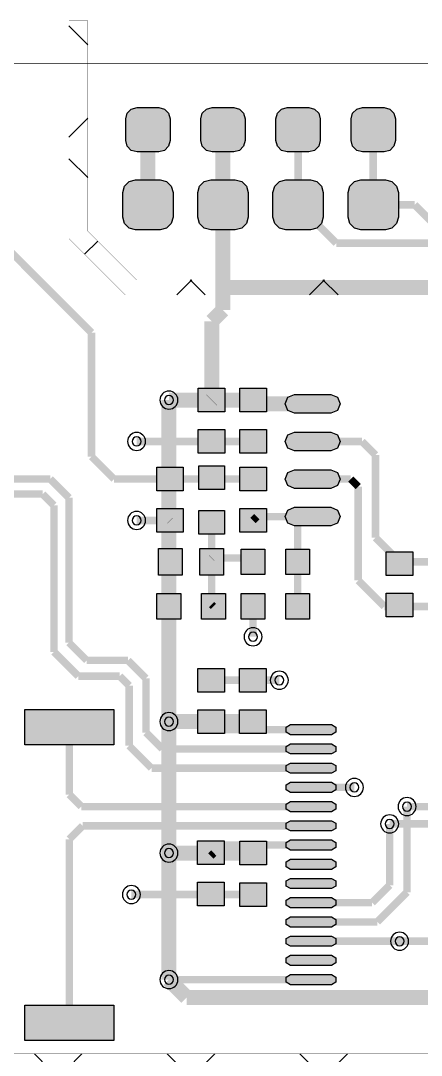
# Model space of a CAD drawing. Header units: millimetres. Extents: x -2 to 166, y 0 to 101.
# Drawn here: x 18.94 to 32.49, y 65.86 to 100.84 of the extents above; entities that cross this region are included whole.
import ezdxf

# ---------------------------------------------------------------- set-up
doc = ezdxf.new("R2010")
doc.units = ezdxf.units.MM
doc.header["$MEASUREMENT"] = 0
for name, color, linetype, true_color in [('Board-Outline-Layer', 7, 'Continuous', 0xff00ff), ('Bottom-Layer', 7, 'Continuous', 0x0000ff), ('Hole-Layer', 7, 'Continuous', 0x222222), ('Multi-Layer', 7, 'Continuous', 0xc0c0c0), ('Top-Layer', 7, 'Continuous', 0xff0000)]:
    doc.layers.add(name, color=color, linetype=linetype, true_color=true_color)

msp = doc.modelspace()

# ---------------------------------------------------------------- hatches: boundary and pattern name
at = {"layer": 'Bottom-Layer'}
for points in [[(22.491, 96.788), (22.491, 97.523), (22.542, 97.714), (22.682, 97.854), (22.874, 97.905), (23.609, 97.905), (23.8, 97.854), (23.94, 97.714), (23.991, 97.523), (23.991, 96.788), (23.94, 96.596), (23.8, 96.456), (23.609, 96.405), (22.874, 96.405), (22.682, 96.456), (22.542, 96.596)], [(25.031, 96.788), (25.031, 97.523), (25.082, 97.714), (25.222, 97.854), (25.414, 97.905), (26.149, 97.905), (26.34, 97.854), (26.48, 97.714), (26.531, 97.523), (26.531, 96.788), (26.48, 96.596), (26.34, 96.456), (26.149, 96.405), (25.414, 96.405), (25.222, 96.456), (25.082, 96.596)], [(27.571, 96.788), (27.571, 97.523), (27.622, 97.714), (27.762, 97.854), (27.954, 97.905), (28.689, 97.905), (28.88, 97.854), (29.02, 97.714), (29.071, 97.523), (29.071, 96.788), (29.02, 96.596), (28.88, 96.456), (28.689, 96.405), (27.954, 96.405), (27.762, 96.456), (27.622, 96.596)], [(30.111, 96.788), (30.111, 97.523), (30.162, 97.714), (30.302, 97.854), (30.494, 97.905), (31.229, 97.905), (31.42, 97.854), (31.56, 97.714), (31.611, 97.523), (31.611, 96.788), (31.56, 96.596), (31.42, 96.456), (31.229, 96.405), (30.494, 96.405), (30.302, 96.456), (30.162, 96.596)], [(22.391, 94.199), (22.391, 95.032), (22.449, 95.248), (22.608, 95.407), (22.825, 95.465), (23.658, 95.465), (23.874, 95.407), (24.033, 95.248), (24.091, 95.032), (24.091, 94.199), (24.033, 93.982), (23.874, 93.823), (23.658, 93.765), (22.825, 93.765), (22.608, 93.823), (22.449, 93.982)], [(24.931, 94.199), (24.931, 95.032), (24.989, 95.248), (25.148, 95.407), (25.365, 95.465), (26.198, 95.465), (26.414, 95.407), (26.573, 95.248), (26.631, 95.032), (26.631, 94.199), (26.573, 93.982), (26.414, 93.823), (26.198, 93.765), (25.365, 93.765), (25.148, 93.823), (24.989, 93.982)], [(27.471, 94.199), (27.471, 95.032), (27.529, 95.248), (27.688, 95.407), (27.905, 95.465), (28.738, 95.465), (28.954, 95.407), (29.113, 95.248), (29.171, 95.032), (29.171, 94.199), (29.113, 93.982), (28.954, 93.823), (28.738, 93.765), (27.905, 93.765), (27.688, 93.823), (27.529, 93.982)], [(30.011, 94.199), (30.011, 95.032), (30.069, 95.248), (30.228, 95.407), (30.445, 95.465), (31.278, 95.465), (31.494, 95.407), (31.653, 95.248), (31.711, 95.032), (31.711, 94.199), (31.653, 93.982), (31.494, 93.823), (31.278, 93.765), (30.445, 93.765), (30.228, 93.823), (30.069, 93.982)], [(24.947, 88.414), (25.847, 88.414), (25.847, 87.614), (24.947, 87.614)], [(27.25, 87.614), (26.35, 87.614), (26.35, 88.414), (27.25, 88.414)], [(28.196, 87.569), (27.974, 87.661), (27.881, 87.884), (27.974, 88.107), (28.196, 88.199), (29.431, 88.199), (29.654, 88.107), (29.746, 87.884), (29.654, 87.661), (29.431, 87.569)], [(24.947, 87.014), (25.847, 87.014), (25.847, 86.214), (24.947, 86.214)], [(27.25, 86.214), (26.35, 86.214), (26.35, 87.014), (27.25, 87.014)], [(28.196, 86.299), (27.974, 86.391), (27.881, 86.614), (27.974, 86.837), (28.196, 86.929), (29.431, 86.929), (29.654, 86.837), (29.746, 86.614), (29.654, 86.391), (29.431, 86.299)], [(24.439, 84.944), (23.539, 84.944), (23.539, 85.744), (24.439, 85.744)], [(24.965, 85.793), (25.829, 85.793), (25.829, 84.987), (24.965, 84.987)], [(27.247, 84.944), (26.347, 84.944), (26.347, 85.744), (27.247, 85.744)], [(28.196, 85.029), (27.974, 85.121), (27.881, 85.344), (27.974, 85.567), (28.196, 85.659), (29.431, 85.659), (29.654, 85.567), (29.746, 85.344), (29.654, 85.121), (29.431, 85.029)], [(24.439, 83.544), (23.539, 83.544), (23.539, 84.344), (24.439, 84.344)], [(27.247, 83.544), (26.347, 83.544), (26.347, 84.344), (27.247, 84.344)], [(28.196, 83.759), (27.974, 83.851), (27.881, 84.074), (27.974, 84.297), (28.196, 84.389), (29.431, 84.389), (29.654, 84.297), (29.746, 84.074), (29.654, 83.851), (29.431, 83.759)], [(24.965, 84.286), (25.829, 84.286), (25.829, 83.48), (24.965, 83.48)], [(24.397, 82.991), (24.397, 82.091), (23.597, 82.091), (23.597, 82.991)], [(25.797, 82.991), (25.797, 82.091), (24.997, 82.091), (24.997, 82.991)], [(27.2, 82.976), (27.2, 82.112), (26.394, 82.112), (26.394, 82.976)], [(28.707, 82.976), (28.707, 82.112), (27.901, 82.112), (27.901, 82.976)], [(31.3, 82.883), (32.2, 82.883), (32.2, 82.083), (31.3, 82.083)], [(24.355, 81.469), (24.355, 80.605), (23.548, 80.605), (23.548, 81.469)], [(25.861, 81.469), (25.861, 80.605), (25.055, 80.605), (25.055, 81.469)], [(27.2, 81.469), (27.2, 80.605), (26.394, 80.605), (26.394, 81.469)], [(28.707, 81.469), (28.707, 80.605), (27.901, 80.605), (27.901, 81.469)], [(31.3, 81.483), (32.2, 81.483), (32.2, 80.683), (31.3, 80.683)], [(24.927, 78.942), (25.827, 78.942), (25.827, 78.142), (24.927, 78.142)], [(27.242, 78.142), (26.342, 78.142), (26.342, 78.942), (27.242, 78.942)], [(19.086, 76.356), (19.086, 77.556), (22.086, 77.556), (22.086, 76.356)], [(24.927, 77.542), (25.827, 77.542), (25.827, 76.742), (24.927, 76.742)], [(27.242, 76.742), (26.342, 76.742), (26.342, 77.542), (27.242, 77.542)], [(29.452, 77.041), (29.6, 76.955), (29.6, 76.783), (29.452, 76.698), (28.063, 76.698), (27.915, 76.783), (27.915, 76.955), (28.063, 77.041)], [(29.452, 76.391), (29.6, 76.305), (29.6, 76.133), (29.452, 76.048), (28.063, 76.048), (27.915, 76.133), (27.915, 76.305), (28.063, 76.391)], [(29.452, 75.741), (29.6, 75.655), (29.6, 75.483), (29.452, 75.398), (28.063, 75.398), (27.915, 75.483), (27.915, 75.655), (28.063, 75.741)], [(29.452, 75.091), (29.6, 75.005), (29.6, 74.833), (29.452, 74.748), (28.063, 74.748), (27.915, 74.833), (27.915, 75.005), (28.063, 75.091)], [(29.452, 74.441), (29.6, 74.355), (29.6, 74.183), (29.452, 74.098), (28.063, 74.098), (27.915, 74.183), (27.915, 74.355), (28.063, 74.441)], [(29.452, 73.791), (29.6, 73.705), (29.6, 73.534), (29.452, 73.448), (28.063, 73.448), (27.915, 73.534), (27.915, 73.705), (28.063, 73.791)], [(25.822, 72.312), (24.922, 72.312), (24.922, 73.112), (25.822, 73.112)], [(29.452, 73.141), (29.6, 73.055), (29.6, 72.884), (29.452, 72.798), (28.063, 72.798), (27.915, 72.884), (27.915, 73.055), (28.063, 73.141)], [(26.347, 73.096), (27.247, 73.096), (27.247, 72.296), (26.347, 72.296)], [(29.452, 72.491), (29.6, 72.405), (29.6, 72.234), (29.452, 72.148), (28.063, 72.148), (27.915, 72.234), (27.915, 72.405), (28.063, 72.491)], [(25.822, 70.912), (24.922, 70.912), (24.922, 71.712), (25.822, 71.712)], [(29.452, 71.841), (29.6, 71.755), (29.6, 71.583), (29.452, 71.498), (28.063, 71.498), (27.915, 71.583), (27.915, 71.755), (28.063, 71.841)], [(26.347, 71.696), (27.247, 71.696), (27.247, 70.896), (26.347, 70.896)], [(29.452, 71.191), (29.6, 71.105), (29.6, 70.933), (29.452, 70.848), (28.063, 70.848), (27.915, 70.933), (27.915, 71.105), (28.063, 71.191)], [(29.452, 70.541), (29.6, 70.455), (29.6, 70.283), (29.452, 70.198), (28.063, 70.198), (27.915, 70.283), (27.915, 70.455), (28.063, 70.541)], [(29.452, 69.891), (29.6, 69.805), (29.6, 69.633), (29.452, 69.548), (28.063, 69.548), (27.915, 69.633), (27.915, 69.805), (28.063, 69.891)], [(29.452, 69.241), (29.6, 69.155), (29.6, 68.983), (29.452, 68.898), (28.063, 68.898), (27.915, 68.983), (27.915, 69.155), (28.063, 69.241)], [(29.452, 68.591), (29.6, 68.505), (29.6, 68.333), (29.452, 68.248), (28.063, 68.248), (27.915, 68.333), (27.915, 68.505), (28.063, 68.591)], [(19.086, 66.356), (19.086, 67.556), (22.086, 67.556), (22.086, 66.356)]]:
    msp.add_hatch(color=256, dxfattribs=at).paths.add_polyline_path(points)
at = {"layer": 'Hole-Layer'}
for points in [[(22.741, 97.155, 1), (23.741, 97.155, 1)], [(22.741, 97.155, 1), (23.741, 97.155, 1)], [(25.281, 97.155, 1), (26.281, 97.155, 1)], [(25.281, 97.155, 1), (26.281, 97.155, 1)], [(27.821, 97.155, 1), (28.821, 97.155, 1)], [(27.821, 97.155, 1), (28.821, 97.155, 1)], [(30.361, 97.155, 1), (31.361, 97.155, 1)], [(30.361, 97.155, 1), (31.361, 97.155, 1)], [(22.691, 94.615, 1), (23.791, 94.615, 1)], [(22.691, 94.615, 1), (23.791, 94.615, 1)], [(25.231, 94.615, 1), (26.331, 94.615, 1)], [(25.231, 94.615, 1), (26.331, 94.615, 1)], [(27.771, 94.615, 1), (28.871, 94.615, 1)], [(27.771, 94.615, 1), (28.871, 94.615, 1)], [(30.311, 94.615, 1), (31.411, 94.615, 1)], [(30.311, 94.615, 1), (31.411, 94.615, 1)]]:
    msp.add_hatch(color=256, dxfattribs=at).paths.add_polyline_path(points)
at = {"layer": 'Multi-Layer'}
h = msp.add_hatch(dxfattribs=at)
h.set_pattern_fill('ANSI37', color=256, style=0)
h.set_pattern_definition([(45, (0, 0), (-2.24506, 2.24506), []), (135, (0, 0), (-2.24506, -2.24506), [])])
h.paths.add_polyline_path([(45.466, 65.913), (45.466, 91.567), (22.479, 91.567), (20.574, 93.472), (20.574, 100.838), (21.209, 100.838), (21.209, 93.726), (22.86, 92.075), (46.044, 92.075), (46.044, 65.409), (-1.778, 65.409), (-1.778, 65.913)])
for points in [[(22.491, 96.788), (22.491, 97.523), (22.542, 97.714), (22.682, 97.854), (22.874, 97.905), (23.609, 97.905), (23.8, 97.854), (23.94, 97.714), (23.991, 97.523), (23.991, 96.788), (23.94, 96.596), (23.8, 96.456), (23.609, 96.405), (22.874, 96.405), (22.682, 96.456), (22.542, 96.596)], [(22.491, 96.788), (22.491, 97.523), (22.542, 97.714), (22.682, 97.854), (22.874, 97.905), (23.609, 97.905), (23.8, 97.854), (23.94, 97.714), (23.991, 97.523), (23.991, 96.788), (23.94, 96.596), (23.8, 96.456), (23.609, 96.405), (22.874, 96.405), (22.682, 96.456), (22.542, 96.596)], [(22.491, 96.788), (22.491, 97.523), (22.542, 97.714), (22.682, 97.854), (22.874, 97.905), (23.609, 97.905), (23.8, 97.854), (23.94, 97.714), (23.991, 97.523), (23.991, 96.788), (23.94, 96.596), (23.8, 96.456), (23.609, 96.405), (22.874, 96.405), (22.682, 96.456), (22.542, 96.596)], [(25.031, 96.788), (25.031, 97.523), (25.082, 97.714), (25.222, 97.854), (25.414, 97.905), (26.149, 97.905), (26.34, 97.854), (26.48, 97.714), (26.531, 97.523), (26.531, 96.788), (26.48, 96.596), (26.34, 96.456), (26.149, 96.405), (25.414, 96.405), (25.222, 96.456), (25.082, 96.596)], [(25.031, 96.788), (25.031, 97.523), (25.082, 97.714), (25.222, 97.854), (25.414, 97.905), (26.149, 97.905), (26.34, 97.854), (26.48, 97.714), (26.531, 97.523), (26.531, 96.788), (26.48, 96.596), (26.34, 96.456), (26.149, 96.405), (25.414, 96.405), (25.222, 96.456), (25.082, 96.596)], [(25.031, 96.788), (25.031, 97.523), (25.082, 97.714), (25.222, 97.854), (25.414, 97.905), (26.149, 97.905), (26.34, 97.854), (26.48, 97.714), (26.531, 97.523), (26.531, 96.788), (26.48, 96.596), (26.34, 96.456), (26.149, 96.405), (25.414, 96.405), (25.222, 96.456), (25.082, 96.596)], [(27.571, 96.788), (27.571, 97.523), (27.622, 97.714), (27.762, 97.854), (27.954, 97.905), (28.689, 97.905), (28.88, 97.854), (29.02, 97.714), (29.071, 97.523), (29.071, 96.788), (29.02, 96.596), (28.88, 96.456), (28.689, 96.405), (27.954, 96.405), (27.762, 96.456), (27.622, 96.596)], [(27.571, 96.788), (27.571, 97.523), (27.622, 97.714), (27.762, 97.854), (27.954, 97.905), (28.689, 97.905), (28.88, 97.854), (29.02, 97.714), (29.071, 97.523), (29.071, 96.788), (29.02, 96.596), (28.88, 96.456), (28.689, 96.405), (27.954, 96.405), (27.762, 96.456), (27.622, 96.596)], [(27.571, 96.788), (27.571, 97.523), (27.622, 97.714), (27.762, 97.854), (27.954, 97.905), (28.689, 97.905), (28.88, 97.854), (29.02, 97.714), (29.071, 97.523), (29.071, 96.788), (29.02, 96.596), (28.88, 96.456), (28.689, 96.405), (27.954, 96.405), (27.762, 96.456), (27.622, 96.596)], [(30.111, 96.788), (30.111, 97.523), (30.162, 97.714), (30.302, 97.854), (30.494, 97.905), (31.229, 97.905), (31.42, 97.854), (31.56, 97.714), (31.611, 97.523), (31.611, 96.788), (31.56, 96.596), (31.42, 96.456), (31.229, 96.405), (30.494, 96.405), (30.302, 96.456), (30.162, 96.596)], [(30.111, 96.788), (30.111, 97.523), (30.162, 97.714), (30.302, 97.854), (30.494, 97.905), (31.229, 97.905), (31.42, 97.854), (31.56, 97.714), (31.611, 97.523), (31.611, 96.788), (31.56, 96.596), (31.42, 96.456), (31.229, 96.405), (30.494, 96.405), (30.302, 96.456), (30.162, 96.596)], [(30.111, 96.788), (30.111, 97.523), (30.162, 97.714), (30.302, 97.854), (30.494, 97.905), (31.229, 97.905), (31.42, 97.854), (31.56, 97.714), (31.611, 97.523), (31.611, 96.788), (31.56, 96.596), (31.42, 96.456), (31.229, 96.405), (30.494, 96.405), (30.302, 96.456), (30.162, 96.596)], [(22.391, 94.199), (22.391, 95.032), (22.449, 95.248), (22.608, 95.407), (22.825, 95.465), (23.658, 95.465), (23.874, 95.407), (24.033, 95.248), (24.091, 95.032), (24.091, 94.199), (24.033, 93.982), (23.874, 93.823), (23.658, 93.765), (22.825, 93.765), (22.608, 93.823), (22.449, 93.982)], [(22.391, 94.199), (22.391, 95.032), (22.449, 95.248), (22.608, 95.407), (22.825, 95.465), (23.658, 95.465), (23.874, 95.407), (24.033, 95.248), (24.091, 95.032), (24.091, 94.199), (24.033, 93.982), (23.874, 93.823), (23.658, 93.765), (22.825, 93.765), (22.608, 93.823), (22.449, 93.982)], [(22.391, 94.199), (22.391, 95.032), (22.449, 95.248), (22.608, 95.407), (22.825, 95.465), (23.658, 95.465), (23.874, 95.407), (24.033, 95.248), (24.091, 95.032), (24.091, 94.199), (24.033, 93.982), (23.874, 93.823), (23.658, 93.765), (22.825, 93.765), (22.608, 93.823), (22.449, 93.982)], [(24.931, 94.199), (24.931, 95.032), (24.989, 95.248), (25.148, 95.407), (25.365, 95.465), (26.198, 95.465), (26.414, 95.407), (26.573, 95.248), (26.631, 95.032), (26.631, 94.199), (26.573, 93.982), (26.414, 93.823), (26.198, 93.765), (25.365, 93.765), (25.148, 93.823), (24.989, 93.982)], [(24.931, 94.199), (24.931, 95.032), (24.989, 95.248), (25.148, 95.407), (25.365, 95.465), (26.198, 95.465), (26.414, 95.407), (26.573, 95.248), (26.631, 95.032), (26.631, 94.199), (26.573, 93.982), (26.414, 93.823), (26.198, 93.765), (25.365, 93.765), (25.148, 93.823), (24.989, 93.982)], [(24.931, 94.199), (24.931, 95.032), (24.989, 95.248), (25.148, 95.407), (25.365, 95.465), (26.198, 95.465), (26.414, 95.407), (26.573, 95.248), (26.631, 95.032), (26.631, 94.199), (26.573, 93.982), (26.414, 93.823), (26.198, 93.765), (25.365, 93.765), (25.148, 93.823), (24.989, 93.982)], [(27.471, 94.199), (27.471, 95.032), (27.529, 95.248), (27.688, 95.407), (27.905, 95.465), (28.738, 95.465), (28.954, 95.407), (29.113, 95.248), (29.171, 95.032), (29.171, 94.199), (29.113, 93.982), (28.954, 93.823), (28.738, 93.765), (27.905, 93.765), (27.688, 93.823), (27.529, 93.982)], [(27.471, 94.199), (27.471, 95.032), (27.529, 95.248), (27.688, 95.407), (27.905, 95.465), (28.738, 95.465), (28.954, 95.407), (29.113, 95.248), (29.171, 95.032), (29.171, 94.199), (29.113, 93.982), (28.954, 93.823), (28.738, 93.765), (27.905, 93.765), (27.688, 93.823), (27.529, 93.982)], [(27.471, 94.199), (27.471, 95.032), (27.529, 95.248), (27.688, 95.407), (27.905, 95.465), (28.738, 95.465), (28.954, 95.407), (29.113, 95.248), (29.171, 95.032), (29.171, 94.199), (29.113, 93.982), (28.954, 93.823), (28.738, 93.765), (27.905, 93.765), (27.688, 93.823), (27.529, 93.982)], [(30.011, 94.199), (30.011, 95.032), (30.069, 95.248), (30.228, 95.407), (30.445, 95.465), (31.278, 95.465), (31.494, 95.407), (31.653, 95.248), (31.711, 95.032), (31.711, 94.199), (31.653, 93.982), (31.494, 93.823), (31.278, 93.765), (30.445, 93.765), (30.228, 93.823), (30.069, 93.982)], [(30.011, 94.199), (30.011, 95.032), (30.069, 95.248), (30.228, 95.407), (30.445, 95.465), (31.278, 95.465), (31.494, 95.407), (31.653, 95.248), (31.711, 95.032), (31.711, 94.199), (31.653, 93.982), (31.494, 93.823), (31.278, 93.765), (30.445, 93.765), (30.228, 93.823), (30.069, 93.982)], [(30.011, 94.199), (30.011, 95.032), (30.069, 95.248), (30.228, 95.407), (30.445, 95.465), (31.278, 95.465), (31.494, 95.407), (31.653, 95.248), (31.711, 95.032), (31.711, 94.199), (31.653, 93.982), (31.494, 93.823), (31.278, 93.765), (30.445, 93.765), (30.228, 93.823), (30.069, 93.982)]]:
    msp.add_hatch(color=256, dxfattribs=at).paths.add_polyline_path(points)
at = {"layer": 'Top-Layer'}
for points in [[(22.491, 96.788), (22.491, 97.523), (22.542, 97.714), (22.682, 97.854), (22.874, 97.905), (23.609, 97.905), (23.8, 97.854), (23.94, 97.714), (23.991, 97.523), (23.991, 96.788), (23.94, 96.596), (23.8, 96.456), (23.609, 96.405), (22.874, 96.405), (22.682, 96.456), (22.542, 96.596)], [(25.031, 96.788), (25.031, 97.523), (25.082, 97.714), (25.222, 97.854), (25.414, 97.905), (26.149, 97.905), (26.34, 97.854), (26.48, 97.714), (26.531, 97.523), (26.531, 96.788), (26.48, 96.596), (26.34, 96.456), (26.149, 96.405), (25.414, 96.405), (25.222, 96.456), (25.082, 96.596)], [(27.571, 96.788), (27.571, 97.523), (27.622, 97.714), (27.762, 97.854), (27.954, 97.905), (28.689, 97.905), (28.88, 97.854), (29.02, 97.714), (29.071, 97.523), (29.071, 96.788), (29.02, 96.596), (28.88, 96.456), (28.689, 96.405), (27.954, 96.405), (27.762, 96.456), (27.622, 96.596)], [(30.111, 96.788), (30.111, 97.523), (30.162, 97.714), (30.302, 97.854), (30.494, 97.905), (31.229, 97.905), (31.42, 97.854), (31.56, 97.714), (31.611, 97.523), (31.611, 96.788), (31.56, 96.596), (31.42, 96.456), (31.229, 96.405), (30.494, 96.405), (30.302, 96.456), (30.162, 96.596)], [(22.391, 94.199), (22.391, 95.032), (22.449, 95.248), (22.608, 95.407), (22.825, 95.465), (23.658, 95.465), (23.874, 95.407), (24.033, 95.248), (24.091, 95.032), (24.091, 94.199), (24.033, 93.982), (23.874, 93.823), (23.658, 93.765), (22.825, 93.765), (22.608, 93.823), (22.449, 93.982)], [(24.931, 94.199), (24.931, 95.032), (24.989, 95.248), (25.148, 95.407), (25.365, 95.465), (26.198, 95.465), (26.414, 95.407), (26.573, 95.248), (26.631, 95.032), (26.631, 94.199), (26.573, 93.982), (26.414, 93.823), (26.198, 93.765), (25.365, 93.765), (25.148, 93.823), (24.989, 93.982)], [(27.471, 94.199), (27.471, 95.032), (27.529, 95.248), (27.688, 95.407), (27.905, 95.465), (28.738, 95.465), (28.954, 95.407), (29.113, 95.248), (29.171, 95.032), (29.171, 94.199), (29.113, 93.982), (28.954, 93.823), (28.738, 93.765), (27.905, 93.765), (27.688, 93.823), (27.529, 93.982)], [(30.011, 94.199), (30.011, 95.032), (30.069, 95.248), (30.228, 95.407), (30.445, 95.465), (31.278, 95.465), (31.494, 95.407), (31.653, 95.248), (31.711, 95.032), (31.711, 94.199), (31.653, 93.982), (31.494, 93.823), (31.278, 93.765), (30.445, 93.765), (30.228, 93.823), (30.069, 93.982)]]:
    msp.add_hatch(color=256, dxfattribs=at).paths.add_polyline_path(points)

# ---------------------------------------------------------------- linework, layer by layer
at = {"layer": 'Board-Outline-Layer', "const_width": 0.0254}
msp.add_lwpolyline([(0, 67.081), (3.439, 67.081), (3.439, 89.964), (0, 89.964), (0, 95.4, -0.414), (4, 99.4), (162, 99.4, -0.414), (166, 95.4), (166, 4, -0.414), (162, 0), (4, 0, -0.414), (0, 4)], format="xyb", close=True, dxfattribs=at)
at = {"layer": 'Bottom-Layer'}
for points in [[(22.491, 96.788), (22.491, 97.523), (22.542, 97.714), (22.682, 97.854), (22.874, 97.905), (23.609, 97.905), (23.8, 97.854), (23.94, 97.714), (23.991, 97.523), (23.991, 96.788), (23.94, 96.596), (23.8, 96.456), (23.609, 96.405), (22.874, 96.405), (22.682, 96.456), (22.542, 96.596)], [(25.031, 96.788), (25.031, 97.523), (25.082, 97.714), (25.222, 97.854), (25.414, 97.905), (26.149, 97.905), (26.34, 97.854), (26.48, 97.714), (26.531, 97.523), (26.531, 96.788), (26.48, 96.596), (26.34, 96.456), (26.149, 96.405), (25.414, 96.405), (25.222, 96.456), (25.082, 96.596)], [(27.571, 96.788), (27.571, 97.523), (27.622, 97.714), (27.762, 97.854), (27.954, 97.905), (28.689, 97.905), (28.88, 97.854), (29.02, 97.714), (29.071, 97.523), (29.071, 96.788), (29.02, 96.596), (28.88, 96.456), (28.689, 96.405), (27.954, 96.405), (27.762, 96.456), (27.622, 96.596)], [(30.111, 96.788), (30.111, 97.523), (30.162, 97.714), (30.302, 97.854), (30.494, 97.905), (31.229, 97.905), (31.42, 97.854), (31.56, 97.714), (31.611, 97.523), (31.611, 96.788), (31.56, 96.596), (31.42, 96.456), (31.229, 96.405), (30.494, 96.405), (30.302, 96.456), (30.162, 96.596)], [(22.391, 94.199), (22.391, 95.032), (22.449, 95.248), (22.608, 95.407), (22.825, 95.465), (23.658, 95.465), (23.874, 95.407), (24.033, 95.248), (24.091, 95.032), (24.091, 94.199), (24.033, 93.982), (23.874, 93.823), (23.658, 93.765), (22.825, 93.765), (22.608, 93.823), (22.449, 93.982)], [(24.931, 94.199), (24.931, 95.032), (24.989, 95.248), (25.148, 95.407), (25.365, 95.465), (26.198, 95.465), (26.414, 95.407), (26.573, 95.248), (26.631, 95.032), (26.631, 94.199), (26.573, 93.982), (26.414, 93.823), (26.198, 93.765), (25.365, 93.765), (25.148, 93.823), (24.989, 93.982)], [(27.471, 94.199), (27.471, 95.032), (27.529, 95.248), (27.688, 95.407), (27.905, 95.465), (28.738, 95.465), (28.954, 95.407), (29.113, 95.248), (29.171, 95.032), (29.171, 94.199), (29.113, 93.982), (28.954, 93.823), (28.738, 93.765), (27.905, 93.765), (27.688, 93.823), (27.529, 93.982)], [(30.011, 94.199), (30.011, 95.032), (30.069, 95.248), (30.228, 95.407), (30.445, 95.465), (31.278, 95.465), (31.494, 95.407), (31.653, 95.248), (31.711, 95.032), (31.711, 94.199), (31.653, 93.982), (31.494, 93.823), (31.278, 93.765), (30.445, 93.765), (30.228, 93.823), (30.069, 93.982)], [(24.947, 88.414), (25.847, 88.414), (25.847, 87.614), (24.947, 87.614)], [(27.25, 87.614), (26.35, 87.614), (26.35, 88.414), (27.25, 88.414)], [(28.196, 87.569), (27.974, 87.661), (27.881, 87.884), (27.974, 88.107), (28.196, 88.199), (29.431, 88.199), (29.654, 88.107), (29.746, 87.884), (29.654, 87.661), (29.431, 87.569)], [(24.947, 87.014), (25.847, 87.014), (25.847, 86.214), (24.947, 86.214)], [(27.25, 86.214), (26.35, 86.214), (26.35, 87.014), (27.25, 87.014)], [(28.196, 86.299), (27.974, 86.391), (27.881, 86.614), (27.974, 86.837), (28.196, 86.929), (29.431, 86.929), (29.654, 86.837), (29.746, 86.614), (29.654, 86.391), (29.431, 86.299)], [(24.439, 84.944), (23.539, 84.944), (23.539, 85.744), (24.439, 85.744)], [(24.965, 85.793), (25.829, 85.793), (25.829, 84.987), (24.965, 84.987)], [(27.247, 84.944), (26.347, 84.944), (26.347, 85.744), (27.247, 85.744)], [(28.196, 85.029), (27.974, 85.121), (27.881, 85.344), (27.974, 85.567), (28.196, 85.659), (29.431, 85.659), (29.654, 85.567), (29.746, 85.344), (29.654, 85.121), (29.431, 85.029)], [(24.439, 83.544), (23.539, 83.544), (23.539, 84.344), (24.439, 84.344)], [(27.247, 83.544), (26.347, 83.544), (26.347, 84.344), (27.247, 84.344)], [(28.196, 83.759), (27.974, 83.851), (27.881, 84.074), (27.974, 84.297), (28.196, 84.389), (29.431, 84.389), (29.654, 84.297), (29.746, 84.074), (29.654, 83.851), (29.431, 83.759)], [(24.965, 84.286), (25.829, 84.286), (25.829, 83.48), (24.965, 83.48)], [(24.397, 82.991), (24.397, 82.091), (23.597, 82.091), (23.597, 82.991)], [(25.797, 82.991), (25.797, 82.091), (24.997, 82.091), (24.997, 82.991)], [(27.2, 82.976), (27.2, 82.112), (26.394, 82.112), (26.394, 82.976)], [(28.707, 82.976), (28.707, 82.112), (27.901, 82.112), (27.901, 82.976)], [(31.3, 82.883), (32.2, 82.883), (32.2, 82.083), (31.3, 82.083)], [(24.355, 81.469), (24.355, 80.605), (23.548, 80.605), (23.548, 81.469)], [(25.861, 81.469), (25.861, 80.605), (25.055, 80.605), (25.055, 81.469)], [(27.2, 81.469), (27.2, 80.605), (26.394, 80.605), (26.394, 81.469)], [(28.707, 81.469), (28.707, 80.605), (27.901, 80.605), (27.901, 81.469)], [(31.3, 81.483), (32.2, 81.483), (32.2, 80.683), (31.3, 80.683)], [(24.927, 78.942), (25.827, 78.942), (25.827, 78.142), (24.927, 78.142)], [(27.242, 78.142), (26.342, 78.142), (26.342, 78.942), (27.242, 78.942)], [(19.086, 76.356), (19.086, 77.556), (22.086, 77.556), (22.086, 76.356)], [(24.927, 77.542), (25.827, 77.542), (25.827, 76.742), (24.927, 76.742)], [(27.242, 76.742), (26.342, 76.742), (26.342, 77.542), (27.242, 77.542)], [(29.452, 77.041), (29.6, 76.955), (29.6, 76.783), (29.452, 76.698), (28.063, 76.698), (27.915, 76.783), (27.915, 76.955), (28.063, 77.041)], [(29.452, 76.391), (29.6, 76.305), (29.6, 76.133), (29.452, 76.048), (28.063, 76.048), (27.915, 76.133), (27.915, 76.305), (28.063, 76.391)], [(29.452, 75.741), (29.6, 75.655), (29.6, 75.483), (29.452, 75.398), (28.063, 75.398), (27.915, 75.483), (27.915, 75.655), (28.063, 75.741)], [(29.452, 75.091), (29.6, 75.005), (29.6, 74.833), (29.452, 74.748), (28.063, 74.748), (27.915, 74.833), (27.915, 75.005), (28.063, 75.091)], [(29.452, 74.441), (29.6, 74.355), (29.6, 74.183), (29.452, 74.098), (28.063, 74.098), (27.915, 74.183), (27.915, 74.355), (28.063, 74.441)], [(29.452, 73.791), (29.6, 73.705), (29.6, 73.534), (29.452, 73.448), (28.063, 73.448), (27.915, 73.534), (27.915, 73.705), (28.063, 73.791)], [(25.822, 72.312), (24.922, 72.312), (24.922, 73.112), (25.822, 73.112)], [(29.452, 73.141), (29.6, 73.055), (29.6, 72.884), (29.452, 72.798), (28.063, 72.798), (27.915, 72.884), (27.915, 73.055), (28.063, 73.141)], [(26.347, 73.096), (27.247, 73.096), (27.247, 72.296), (26.347, 72.296)], [(29.452, 72.491), (29.6, 72.405), (29.6, 72.234), (29.452, 72.148), (28.063, 72.148), (27.915, 72.234), (27.915, 72.405), (28.063, 72.491)], [(25.822, 70.912), (24.922, 70.912), (24.922, 71.712), (25.822, 71.712)], [(29.452, 71.841), (29.6, 71.755), (29.6, 71.583), (29.452, 71.498), (28.063, 71.498), (27.915, 71.583), (27.915, 71.755), (28.063, 71.841)], [(26.347, 71.696), (27.247, 71.696), (27.247, 70.896), (26.347, 70.896)], [(29.452, 71.191), (29.6, 71.105), (29.6, 70.933), (29.452, 70.848), (28.063, 70.848), (27.915, 70.933), (27.915, 71.105), (28.063, 71.191)], [(29.452, 70.541), (29.6, 70.455), (29.6, 70.283), (29.452, 70.198), (28.063, 70.198), (27.915, 70.283), (27.915, 70.455), (28.063, 70.541)], [(29.452, 69.891), (29.6, 69.805), (29.6, 69.633), (29.452, 69.548), (28.063, 69.548), (27.915, 69.633), (27.915, 69.805), (28.063, 69.891)], [(29.452, 69.241), (29.6, 69.155), (29.6, 68.983), (29.452, 68.898), (28.063, 68.898), (27.915, 68.983), (27.915, 69.155), (28.063, 69.241)], [(29.452, 68.591), (29.6, 68.505), (29.6, 68.333), (29.452, 68.248), (28.063, 68.248), (27.915, 68.333), (27.915, 68.505), (28.063, 68.591)], [(19.086, 66.356), (19.086, 67.556), (22.086, 67.556), (22.086, 66.356)]]:
    msp.add_lwpolyline(points, close=True, dxfattribs=at)
for points, const_width in [([(23.241, 94.615), (23.241, 97.155)], 0.508), ([(25.781, 97.155), (25.781, 94.615)], 0.508), ([(25.781, 91.821), (25.781, 94.615)], 0.508), ([(21.336, 90.297), (18.415, 93.218)], 0.254), ([(25.781, 91.821), (39.116, 91.821)], 0.508), ([(25.781, 91.821), (25.781, 91.059)], 0.508), ([(25.781, 91.059), (25.4, 90.678)], 0.508), ([(25.4, 90.678), (25.4, 88.017)], 0.508), ([(21.336, 86.106), (21.336, 90.297)], 0.254), ([(25.397, 88.014), (23.951, 88.014)], 0.508), ([(25.4, 88.017), (25.397, 88.014)], 0.508), ([(26.8, 88.014), (25.397, 88.014)], 0.508), ([(28.814, 87.884), (26.8, 87.884)], 0.508), ([(25.397, 86.614), (22.86, 86.614)], 0.254), ([(26.8, 86.614), (25.397, 86.614)], 0.254), ([(30.48, 86.614), (28.814, 86.614)], 0.254), ([(30.937, 86.157), (30.48, 86.614)], 0.254), ([(22.098, 85.344), (21.336, 86.106)], 0.254), ([(30.937, 83.363), (30.937, 86.157)], 0.254), ([(18.669, 85.344), (19.939, 85.344)], 0.254), ([(19.939, 85.344), (20.574, 84.709)], 0.254), ([(23.989, 85.344), (22.098, 85.344)], 0.254), ([(26.797, 85.344), (23.989, 85.344)], 0.254), ([(30.099, 85.344), (28.814, 85.344)], 0.254), ([(30.353, 85.09), (30.099, 85.344)], 0.254), ([(30.353, 81.915), (30.353, 85.09)], 0.254), ([(19.685, 84.836), (18.669, 84.836)], 0.254), ([(20.066, 84.455), (19.685, 84.836)], 0.254), ([(20.574, 84.709), (20.574, 79.813)], 0.254), ([(20.066, 79.502), (20.066, 84.455)], 0.254), ([(23.989, 83.944), (22.86, 83.944)], 0.254), ([(23.989, 83.944), (23.997, 83.936)], 0.254), ([(23.997, 83.936), (23.997, 82.541)], 0.254), ([(25.397, 83.883), (25.397, 82.671)], 0.254), ([(26.927, 84.074), (26.797, 83.944)], 0.254), ([(28.304, 84.074), (26.927, 84.074)], 0.254), ([(28.304, 84.074), (28.814, 84.074)], 0.254), ([(28.304, 84.074), (28.304, 82.544)], 0.254), ([(31.756, 82.544), (30.937, 83.363)], 0.254), ([(25.4, 82.674), (25.397, 82.671)], 0.254), ([(25.397, 82.541), (25.397, 81.098)], 0.254), ([(26.797, 82.674), (25.4, 82.674)], 0.254), ([(28.304, 82.544), (28.304, 81.037)], 0.254), ([(33.153, 82.544), (31.756, 82.544)], 0.254), ([(30.353, 81.915), (31.234, 81.035)], 0.254), ([(23.951, 77.142), (23.951, 81.037)], 0.508), ([(25.397, 81.098), (25.458, 81.037)], 0.254), ([(26.797, 81.037), (26.797, 80.01)], 0.254), ([(31.234, 81.035), (34.468, 81.035)], 0.254), ([(20.574, 79.813), (21.173, 79.214)], 0.254), ([(20.892, 78.677), (20.066, 79.502)], 0.254), ([(21.173, 79.214), (22.569, 79.214)], 0.254), ([(22.569, 79.214), (23.176, 78.607)], 0.254), ([(22.289, 78.677), (20.892, 78.677)], 0.254), ([(22.606, 78.359), (22.289, 78.677)], 0.254), ([(23.176, 78.607), (23.176, 76.773)], 0.254), ([(22.606, 76.327), (22.606, 78.359)], 0.254), ([(25.377, 78.542), (26.792, 78.542)], 0.254), ([(26.792, 78.542), (27.686, 78.542)], 0.254), ([(25.377, 77.142), (23.951, 77.142)], 0.508), ([(25.471, 77.142), (26.792, 77.142)], 0.508), ([(20.586, 74.676), (20.586, 76.956)], 0.254), ([(25.744, 76.869), (25.471, 77.142)], 0.254), ([(28.757, 76.869), (25.744, 76.869)], 0.254), ([(23.176, 76.773), (23.73, 76.219)], 0.254), ([(23.364, 75.569), (22.606, 76.327)], 0.254), ([(23.73, 76.219), (28.757, 76.219)], 0.254), ([(28.757, 75.569), (23.364, 75.569)], 0.254), ([(28.757, 74.919), (30.226, 74.919)], 0.254), ([(20.993, 74.269), (20.586, 74.676)], 0.254), ([(28.757, 74.269), (20.993, 74.269)], 0.254), ([(32.004, 71.374), (32.004, 74.269)], 0.254), ([(31.416, 71.612), (31.416, 73.685)], 0.254), ([(21.041, 73.619), (20.586, 73.164)], 0.254), ([(28.757, 73.619), (21.041, 73.619)], 0.254), ([(20.586, 73.164), (20.586, 66.956)], 0.254), ([(25.471, 72.696), (23.951, 72.696)], 0.508), ([(26.797, 72.696), (25.471, 72.696)], 0.508), ([(25.471, 72.696), (25.372, 72.598)], 0.254), ([(25.744, 72.969), (25.471, 72.696)], 0.254), ([(28.757, 72.969), (25.744, 72.969)], 0.254), ([(30.823, 71.019), (31.416, 71.612)], 0.254), ([(26.797, 71.296), (22.684, 71.296)], 0.254), ([(30.999, 70.369), (32.004, 71.374)], 0.254), ([(28.757, 71.019), (30.823, 71.019)], 0.254), ([(28.757, 70.369), (30.999, 70.369)], 0.254), ([(28.757, 69.719), (31.75, 69.719)], 0.254), ([(28.757, 68.419), (23.951, 68.419)], 0.254)]:
    msp.add_lwpolyline(points, dxfattribs=dict(at, const_width=const_width))
at = {"layer": 'Hole-Layer'}
for points in [[(23.799, 88.014, 1), (24.104, 88.014, 1)], [(22.708, 86.614, 1), (23.013, 86.614, 1)], [(22.708, 83.944, 1), (23.013, 83.944, 1)], [(26.645, 80.01, 1), (26.95, 80.01, 1)], [(27.534, 78.542, 1), (27.839, 78.542, 1)], [(23.799, 77.142, 1), (24.104, 77.142, 1)], [(30.074, 74.919, 1), (30.379, 74.919, 1)], [(31.852, 74.269, 1), (32.157, 74.269, 1)], [(31.264, 73.685, 1), (31.569, 73.685, 1)], [(23.799, 72.696, 1), (24.104, 72.696, 1)], [(22.531, 71.296, 1), (22.836, 71.296, 1)], [(31.598, 69.719, 1), (31.903, 69.719, 1)], [(23.799, 68.419, 1), (24.104, 68.419, 1)]]:
    msp.add_lwpolyline(points, format="xyb", close=True, dxfattribs=at)
at = {"layer": 'Multi-Layer', "const_width": 0.00508}
msp.add_lwpolyline([(45.466, 65.913), (45.466, 91.567), (22.479, 91.567), (20.574, 93.472), (20.574, 100.838), (21.209, 100.838), (21.209, 93.726), (22.86, 92.075), (46.044, 92.075), (46.044, 65.409), (-1.778, 65.409), (-1.778, 65.913)], close=True, dxfattribs=at)
at = {"layer": 'Multi-Layer'}
for points in [[(22.491, 96.788), (22.491, 97.523), (22.542, 97.714), (22.682, 97.854), (22.874, 97.905), (23.609, 97.905), (23.8, 97.854), (23.94, 97.714), (23.991, 97.523), (23.991, 96.788), (23.94, 96.596), (23.8, 96.456), (23.609, 96.405), (22.874, 96.405), (22.682, 96.456), (22.542, 96.596)], [(22.491, 96.788), (22.491, 97.523), (22.542, 97.714), (22.682, 97.854), (22.874, 97.905), (23.609, 97.905), (23.8, 97.854), (23.94, 97.714), (23.991, 97.523), (23.991, 96.788), (23.94, 96.596), (23.8, 96.456), (23.609, 96.405), (22.874, 96.405), (22.682, 96.456), (22.542, 96.596)], [(22.491, 96.788), (22.491, 97.523), (22.542, 97.714), (22.682, 97.854), (22.874, 97.905), (23.609, 97.905), (23.8, 97.854), (23.94, 97.714), (23.991, 97.523), (23.991, 96.788), (23.94, 96.596), (23.8, 96.456), (23.609, 96.405), (22.874, 96.405), (22.682, 96.456), (22.542, 96.596)], [(25.031, 96.788), (25.031, 97.523), (25.082, 97.714), (25.222, 97.854), (25.414, 97.905), (26.149, 97.905), (26.34, 97.854), (26.48, 97.714), (26.531, 97.523), (26.531, 96.788), (26.48, 96.596), (26.34, 96.456), (26.149, 96.405), (25.414, 96.405), (25.222, 96.456), (25.082, 96.596)], [(25.031, 96.788), (25.031, 97.523), (25.082, 97.714), (25.222, 97.854), (25.414, 97.905), (26.149, 97.905), (26.34, 97.854), (26.48, 97.714), (26.531, 97.523), (26.531, 96.788), (26.48, 96.596), (26.34, 96.456), (26.149, 96.405), (25.414, 96.405), (25.222, 96.456), (25.082, 96.596)], [(25.031, 96.788), (25.031, 97.523), (25.082, 97.714), (25.222, 97.854), (25.414, 97.905), (26.149, 97.905), (26.34, 97.854), (26.48, 97.714), (26.531, 97.523), (26.531, 96.788), (26.48, 96.596), (26.34, 96.456), (26.149, 96.405), (25.414, 96.405), (25.222, 96.456), (25.082, 96.596)], [(27.571, 96.788), (27.571, 97.523), (27.622, 97.714), (27.762, 97.854), (27.954, 97.905), (28.689, 97.905), (28.88, 97.854), (29.02, 97.714), (29.071, 97.523), (29.071, 96.788), (29.02, 96.596), (28.88, 96.456), (28.689, 96.405), (27.954, 96.405), (27.762, 96.456), (27.622, 96.596)], [(27.571, 96.788), (27.571, 97.523), (27.622, 97.714), (27.762, 97.854), (27.954, 97.905), (28.689, 97.905), (28.88, 97.854), (29.02, 97.714), (29.071, 97.523), (29.071, 96.788), (29.02, 96.596), (28.88, 96.456), (28.689, 96.405), (27.954, 96.405), (27.762, 96.456), (27.622, 96.596)], [(27.571, 96.788), (27.571, 97.523), (27.622, 97.714), (27.762, 97.854), (27.954, 97.905), (28.689, 97.905), (28.88, 97.854), (29.02, 97.714), (29.071, 97.523), (29.071, 96.788), (29.02, 96.596), (28.88, 96.456), (28.689, 96.405), (27.954, 96.405), (27.762, 96.456), (27.622, 96.596)], [(30.111, 96.788), (30.111, 97.523), (30.162, 97.714), (30.302, 97.854), (30.494, 97.905), (31.229, 97.905), (31.42, 97.854), (31.56, 97.714), (31.611, 97.523), (31.611, 96.788), (31.56, 96.596), (31.42, 96.456), (31.229, 96.405), (30.494, 96.405), (30.302, 96.456), (30.162, 96.596)], [(30.111, 96.788), (30.111, 97.523), (30.162, 97.714), (30.302, 97.854), (30.494, 97.905), (31.229, 97.905), (31.42, 97.854), (31.56, 97.714), (31.611, 97.523), (31.611, 96.788), (31.56, 96.596), (31.42, 96.456), (31.229, 96.405), (30.494, 96.405), (30.302, 96.456), (30.162, 96.596)], [(30.111, 96.788), (30.111, 97.523), (30.162, 97.714), (30.302, 97.854), (30.494, 97.905), (31.229, 97.905), (31.42, 97.854), (31.56, 97.714), (31.611, 97.523), (31.611, 96.788), (31.56, 96.596), (31.42, 96.456), (31.229, 96.405), (30.494, 96.405), (30.302, 96.456), (30.162, 96.596)], [(22.391, 94.199), (22.391, 95.032), (22.449, 95.248), (22.608, 95.407), (22.825, 95.465), (23.658, 95.465), (23.874, 95.407), (24.033, 95.248), (24.091, 95.032), (24.091, 94.199), (24.033, 93.982), (23.874, 93.823), (23.658, 93.765), (22.825, 93.765), (22.608, 93.823), (22.449, 93.982)], [(22.391, 94.199), (22.391, 95.032), (22.449, 95.248), (22.608, 95.407), (22.825, 95.465), (23.658, 95.465), (23.874, 95.407), (24.033, 95.248), (24.091, 95.032), (24.091, 94.199), (24.033, 93.982), (23.874, 93.823), (23.658, 93.765), (22.825, 93.765), (22.608, 93.823), (22.449, 93.982)], [(22.391, 94.199), (22.391, 95.032), (22.449, 95.248), (22.608, 95.407), (22.825, 95.465), (23.658, 95.465), (23.874, 95.407), (24.033, 95.248), (24.091, 95.032), (24.091, 94.199), (24.033, 93.982), (23.874, 93.823), (23.658, 93.765), (22.825, 93.765), (22.608, 93.823), (22.449, 93.982)], [(24.931, 94.199), (24.931, 95.032), (24.989, 95.248), (25.148, 95.407), (25.365, 95.465), (26.198, 95.465), (26.414, 95.407), (26.573, 95.248), (26.631, 95.032), (26.631, 94.199), (26.573, 93.982), (26.414, 93.823), (26.198, 93.765), (25.365, 93.765), (25.148, 93.823), (24.989, 93.982)], [(24.931, 94.199), (24.931, 95.032), (24.989, 95.248), (25.148, 95.407), (25.365, 95.465), (26.198, 95.465), (26.414, 95.407), (26.573, 95.248), (26.631, 95.032), (26.631, 94.199), (26.573, 93.982), (26.414, 93.823), (26.198, 93.765), (25.365, 93.765), (25.148, 93.823), (24.989, 93.982)], [(24.931, 94.199), (24.931, 95.032), (24.989, 95.248), (25.148, 95.407), (25.365, 95.465), (26.198, 95.465), (26.414, 95.407), (26.573, 95.248), (26.631, 95.032), (26.631, 94.199), (26.573, 93.982), (26.414, 93.823), (26.198, 93.765), (25.365, 93.765), (25.148, 93.823), (24.989, 93.982)], [(27.471, 94.199), (27.471, 95.032), (27.529, 95.248), (27.688, 95.407), (27.905, 95.465), (28.738, 95.465), (28.954, 95.407), (29.113, 95.248), (29.171, 95.032), (29.171, 94.199), (29.113, 93.982), (28.954, 93.823), (28.738, 93.765), (27.905, 93.765), (27.688, 93.823), (27.529, 93.982)], [(27.471, 94.199), (27.471, 95.032), (27.529, 95.248), (27.688, 95.407), (27.905, 95.465), (28.738, 95.465), (28.954, 95.407), (29.113, 95.248), (29.171, 95.032), (29.171, 94.199), (29.113, 93.982), (28.954, 93.823), (28.738, 93.765), (27.905, 93.765), (27.688, 93.823), (27.529, 93.982)], [(27.471, 94.199), (27.471, 95.032), (27.529, 95.248), (27.688, 95.407), (27.905, 95.465), (28.738, 95.465), (28.954, 95.407), (29.113, 95.248), (29.171, 95.032), (29.171, 94.199), (29.113, 93.982), (28.954, 93.823), (28.738, 93.765), (27.905, 93.765), (27.688, 93.823), (27.529, 93.982)], [(30.011, 94.199), (30.011, 95.032), (30.069, 95.248), (30.228, 95.407), (30.445, 95.465), (31.278, 95.465), (31.494, 95.407), (31.653, 95.248), (31.711, 95.032), (31.711, 94.199), (31.653, 93.982), (31.494, 93.823), (31.278, 93.765), (30.445, 93.765), (30.228, 93.823), (30.069, 93.982)], [(30.011, 94.199), (30.011, 95.032), (30.069, 95.248), (30.228, 95.407), (30.445, 95.465), (31.278, 95.465), (31.494, 95.407), (31.653, 95.248), (31.711, 95.032), (31.711, 94.199), (31.653, 93.982), (31.494, 93.823), (31.278, 93.765), (30.445, 93.765), (30.228, 93.823), (30.069, 93.982)], [(30.011, 94.199), (30.011, 95.032), (30.069, 95.248), (30.228, 95.407), (30.445, 95.465), (31.278, 95.465), (31.494, 95.407), (31.653, 95.248), (31.711, 95.032), (31.711, 94.199), (31.653, 93.982), (31.494, 93.823), (31.278, 93.765), (30.445, 93.765), (30.228, 93.823), (30.069, 93.982)]]:
    msp.add_lwpolyline(points, close=True, dxfattribs=at)
for points in [[(23.646, 88.014, 1), (24.256, 88.014), (24.256, 88.014, 1), (23.646, 88.014)], [(22.555, 86.614, 1), (23.165, 86.614), (23.165, 86.614, 1), (22.555, 86.614)], [(22.555, 83.944, 1), (23.165, 83.944), (23.165, 83.944, 1), (22.555, 83.944)], [(26.492, 80.01, 1), (27.102, 80.01), (27.102, 80.01, 1), (26.492, 80.01)], [(27.381, 78.542, 1), (27.991, 78.542), (27.991, 78.542, 1), (27.381, 78.542)], [(23.646, 77.142, 1), (24.256, 77.142), (24.256, 77.142, 1), (23.646, 77.142)], [(29.921, 74.919, 1), (30.531, 74.919), (30.531, 74.919, 1), (29.921, 74.919)], [(31.699, 74.269, 1), (32.309, 74.269), (32.309, 74.269, 1), (31.699, 74.269)], [(31.111, 73.685, 1), (31.721, 73.685), (31.721, 73.685, 1), (31.111, 73.685)], [(23.646, 72.696, 1), (24.256, 72.696), (24.256, 72.696, 1), (23.646, 72.696)], [(22.379, 71.296, 1), (22.989, 71.296), (22.989, 71.296, 1), (22.379, 71.296)], [(31.445, 69.719, 1), (32.055, 69.719), (32.055, 69.719, 1), (31.445, 69.719)], [(23.646, 68.419, 1), (24.256, 68.419), (24.256, 68.419, 1), (23.646, 68.419)]]:
    msp.add_lwpolyline(points, format="xyb", dxfattribs=at)
at = {"layer": 'Top-Layer'}
for points in [[(22.491, 96.788), (22.491, 97.523), (22.542, 97.714), (22.682, 97.854), (22.874, 97.905), (23.609, 97.905), (23.8, 97.854), (23.94, 97.714), (23.991, 97.523), (23.991, 96.788), (23.94, 96.596), (23.8, 96.456), (23.609, 96.405), (22.874, 96.405), (22.682, 96.456), (22.542, 96.596)], [(25.031, 96.788), (25.031, 97.523), (25.082, 97.714), (25.222, 97.854), (25.414, 97.905), (26.149, 97.905), (26.34, 97.854), (26.48, 97.714), (26.531, 97.523), (26.531, 96.788), (26.48, 96.596), (26.34, 96.456), (26.149, 96.405), (25.414, 96.405), (25.222, 96.456), (25.082, 96.596)], [(27.571, 96.788), (27.571, 97.523), (27.622, 97.714), (27.762, 97.854), (27.954, 97.905), (28.689, 97.905), (28.88, 97.854), (29.02, 97.714), (29.071, 97.523), (29.071, 96.788), (29.02, 96.596), (28.88, 96.456), (28.689, 96.405), (27.954, 96.405), (27.762, 96.456), (27.622, 96.596)], [(30.111, 96.788), (30.111, 97.523), (30.162, 97.714), (30.302, 97.854), (30.494, 97.905), (31.229, 97.905), (31.42, 97.854), (31.56, 97.714), (31.611, 97.523), (31.611, 96.788), (31.56, 96.596), (31.42, 96.456), (31.229, 96.405), (30.494, 96.405), (30.302, 96.456), (30.162, 96.596)], [(22.391, 94.199), (22.391, 95.032), (22.449, 95.248), (22.608, 95.407), (22.825, 95.465), (23.658, 95.465), (23.874, 95.407), (24.033, 95.248), (24.091, 95.032), (24.091, 94.199), (24.033, 93.982), (23.874, 93.823), (23.658, 93.765), (22.825, 93.765), (22.608, 93.823), (22.449, 93.982)], [(24.931, 94.199), (24.931, 95.032), (24.989, 95.248), (25.148, 95.407), (25.365, 95.465), (26.198, 95.465), (26.414, 95.407), (26.573, 95.248), (26.631, 95.032), (26.631, 94.199), (26.573, 93.982), (26.414, 93.823), (26.198, 93.765), (25.365, 93.765), (25.148, 93.823), (24.989, 93.982)], [(27.471, 94.199), (27.471, 95.032), (27.529, 95.248), (27.688, 95.407), (27.905, 95.465), (28.738, 95.465), (28.954, 95.407), (29.113, 95.248), (29.171, 95.032), (29.171, 94.199), (29.113, 93.982), (28.954, 93.823), (28.738, 93.765), (27.905, 93.765), (27.688, 93.823), (27.529, 93.982)], [(30.011, 94.199), (30.011, 95.032), (30.069, 95.248), (30.228, 95.407), (30.445, 95.465), (31.278, 95.465), (31.494, 95.407), (31.653, 95.248), (31.711, 95.032), (31.711, 94.199), (31.653, 93.982), (31.494, 93.823), (31.278, 93.765), (30.445, 93.765), (30.228, 93.823), (30.069, 93.982)]]:
    msp.add_lwpolyline(points, close=True, dxfattribs=at)
for points, const_width in [([(25.781, 97.155), (25.781, 94.615)], 0.508), ([(28.321, 94.615), (28.321, 97.155)], 0.254), ([(30.861, 94.615), (30.861, 97.155)], 0.254), ([(28.321, 94.615), (29.616, 93.32)], 0.254), ([(30.861, 94.615), (32.258, 94.615)], 0.254), ([(32.258, 94.615), (32.969, 93.904)], 0.254), ([(29.616, 93.32), (47.586, 93.32)], 0.254), ([(23.951, 77.142), (23.951, 88.014)], 0.508), ([(23.951, 77.142), (23.951, 72.696)], 0.508), ([(32.004, 74.269), (40.476, 74.269)], 0.254), ([(40.234, 73.685), (31.416, 73.685)], 0.254), ([(23.951, 72.696), (23.951, 68.419)], 0.508), ([(31.75, 69.719), (43.561, 69.719)], 0.254), ([(23.951, 68.419), (24.552, 67.818)], 0.508), ([(24.552, 67.818), (38.265, 67.818)], 0.508)]:
    msp.add_lwpolyline(points, dxfattribs=dict(at, const_width=const_width))

doc.saveas('drawing.dxf')
